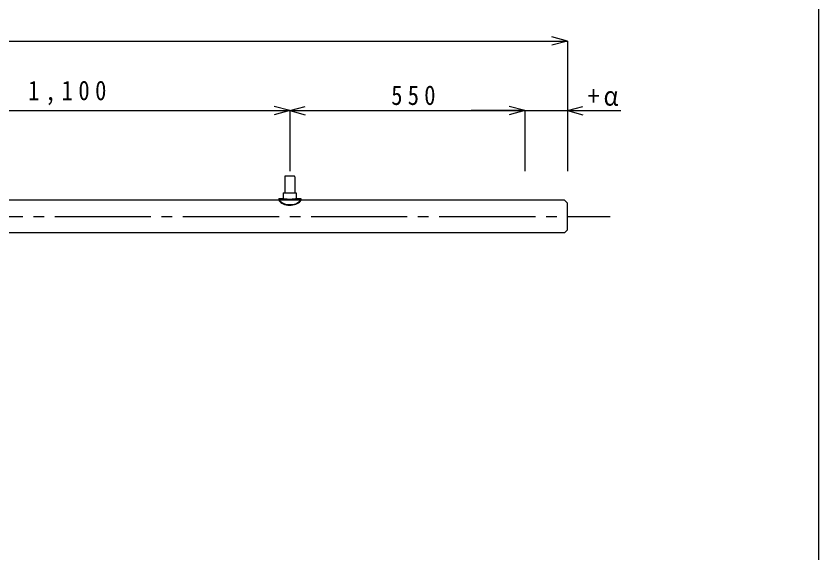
# Model space of a CAD drawing. Units: millimetres on the paper, with parts at other scales. Extents: x -140 to 140, y -97 to 99.
# Drawn here: x 64.9 to 140.1, y -46.6 to 3.7 of the extents above; entities that cross this region are included whole.
import ezdxf

# ---------------------------------------------------------------- set-up
doc = ezdxf.new("R2010")
doc.units = ezdxf.units.MM
doc.linetypes.add('CHAIN2', pattern=[12, 9, -1, 1, -1])
doc.layers.add('0-0_図面枠', color=7, linetype='Continuous')
doc.layers.add('1-1', color=3, linetype='Continuous')
doc.styles.add('ＭＳ ゴシック', font='')
doc.styles.get('ＭＳ ゴシック').set_extended_font_data('MS Gothic')

msp = doc.modelspace()

# ---------------------------------------------------------------- linework, layer by layer
at = {"layer": '0-0_図面枠', "color": 5}
msp.add_lwpolyline([(-139.949, 99.1), (-139.949, -96.9), (140.051, -96.9), (140.051, 99.1)], dxfattribs=at)
at = {"layer": '1-1', "color": 4}
for p, q in [((116.495, 1.328), (115.046, 1.717)), ((-107.505, 1.328), (116.495, 1.328)), ((116.495, 1.328), (115.046, 0.94)), ((116.495, 1.328), (116.495, -5.18)), ((46.495, -5.18), (90.495, -5.18)), ((90.495, -5.18), (89.046, -4.792)), ((90.495, -5.18), (89.046, -5.568)), ((90.495, -5.18), (91.944, -4.792)), ((90.495, -5.18), (90.495, -10.85)), ((90.495, -5.18), (112.495, -5.18)), ((90.495, -5.18), (91.944, -5.568)), ((112.495, -5.18), (107.495, -5.18)), ((112.495, -5.18), (111.046, -4.792)), ((112.495, -5.18), (111.046, -4.792)), ((112.495, -5.18), (111.046, -5.568)), ((112.495, -5.18), (111.046, -5.568)), ((112.495, -5.18), (112.495, -10.85)), ((112.495, -5.18), (116.495, -5.18)), ((116.495, -5.18), (117.944, -4.792)), ((116.495, -5.18), (121.495, -5.18)), ((116.495, -5.18), (117.944, -5.568)), ((116.495, -5.18), (116.495, -10.85))]:
    msp.add_line(p, q, dxfattribs=at)
at = {"layer": '1-1'}
for p, q in [((90.029, -11.374), (90.029, -12.875)), ((90.895, -11.307), (90.095, -11.307)), ((90.962, -11.374), (90.962, -12.875)), ((89.486, -13.403), (89.486, -13.569)), ((89.486, -13.403), (89.895, -13.403)), ((89.895, -12.875), (89.895, -13.403)), ((89.895, -12.875), (91.095, -12.875)), ((91.549, -13.403), (91.549, -13.569)), ((116.212, -13.569), (116.495, -13.852)), ((116.495, -16.338), (116.495, -13.852)), ((116.495, -16.338), (116.212, -16.621)), ((116.212, -16.621), (-101.985, -16.621))]:
    msp.add_line(p, q, dxfattribs=at)
at = {"layer": '1-1', "color": 7, "linetype": 'CHAIN2'}
msp.add_line((-111.505, -15.095), (120.495, -15.095), dxfattribs=at)
at = {"layer": '1-1'}
for points in [[(91.095, -12.875), (91.095, -13.403), (91.549, -13.403)], [(116.212, -13.569), (-101.985, -13.569), (-101.985, -16.621)]]:
    msp.add_lwpolyline(points, dxfattribs=at)
for centre, start, end in [((90.095, -11.374), 90, 180), ((90.895, -11.374), 0, 90)]:
    msp.add_arc(centre, 0.0667, start, end, dxfattribs=at)
for centre, major_axis, ratio, start_param, end_param in [((90.518, -13.368), (1.033, 0), 0.6, 3.19794, 3.633351), ((90.518, -13.368), (1.033, 0), 0.6, 3.647449, 6.226838), ((90.495, -13.403), (0.6, 0), 0.1, 3.141593, 6.283185), ((90.518, -13.368), (1.082, 0), 0.618003, 3.447812, 3.633351), ((90.518, -13.368), (1.082, 0), 0.618003, 3.647449, 5.976966)]:
    msp.add_ellipse(centre, major_axis=major_axis, ratio=ratio, start_param=start_param, end_param=end_param, dxfattribs=at)

# ---------------------------------------------------------------- texts
at = {"layer": '1-1', "color": 7, "char_height": 1.833, "attachment_point": 7, "style": 'ＭＳ ゴシック'}
for s, insert in [('\\T1.48;\\W0.85;1,100', (65.995, -4.68)), ('\\T1.46;\\W0.85;550', (99.995, -4.68)), ('\\T1.33;\\W0.9;\\~+α', (116.892, -4.751))]:
    msp.add_mtext(s, dxfattribs=dict(at, insert=insert))

doc.saveas('drawing.dxf')
